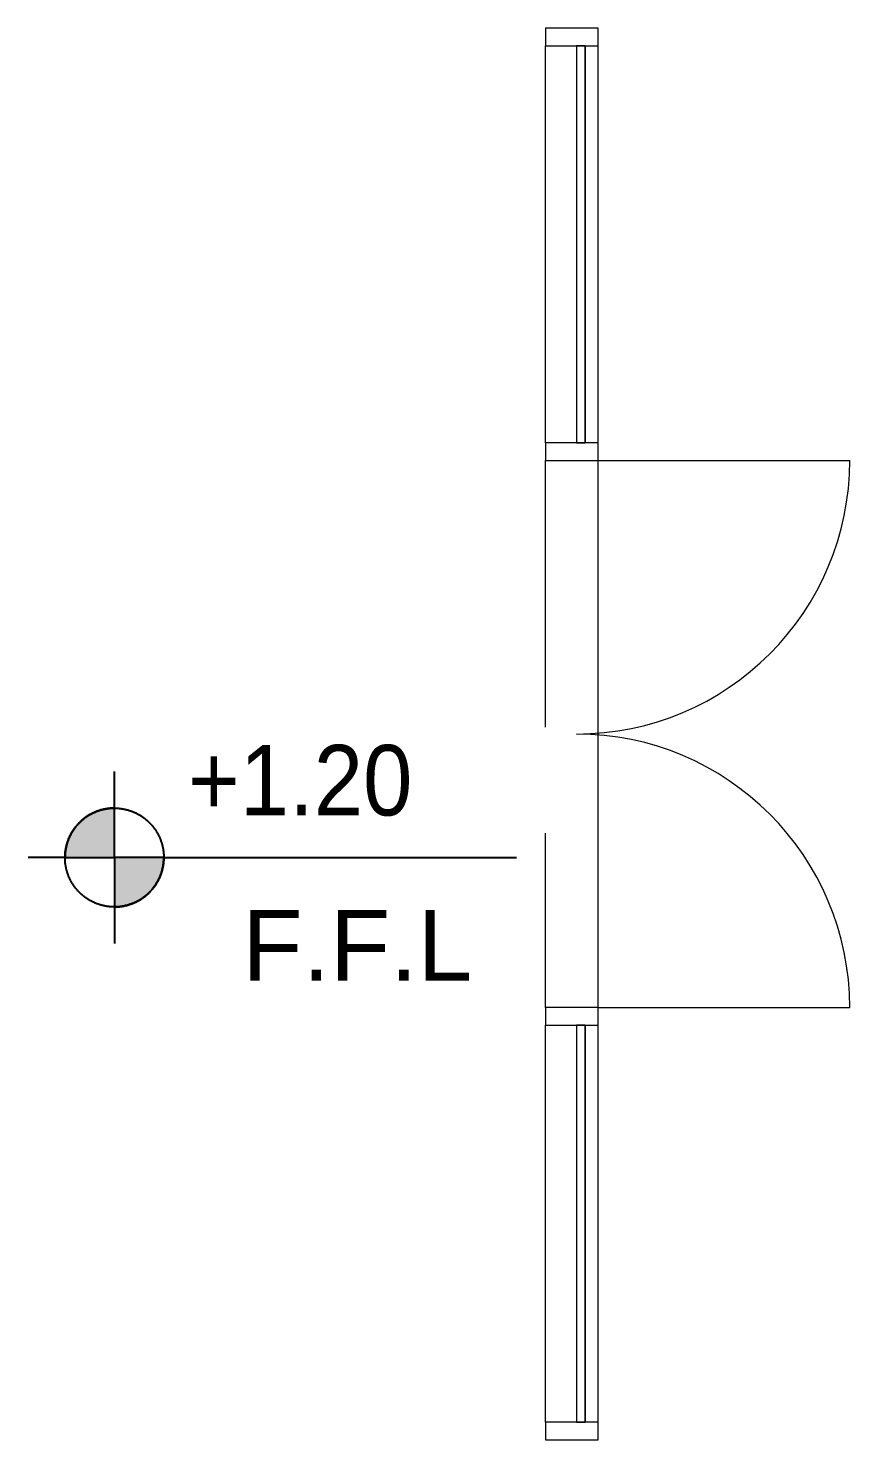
# Model space of a CAD drawing. Header units: millimetres. Extents: x -967280 to 3852, y 2833 to 1955156.
# Drawn here: x -918699 to -916370, y 638616 to 642616 of the extents above; entities that cross this region are included whole.
import ezdxf

# ---------------------------------------------------------------- set-up
doc = ezdxf.new("R2010")
doc.units = ezdxf.units.MM
doc.header["$LTSCALE"] = 1000
doc.linetypes.add('HRZN_Line-Ptrn-Sold', pattern=[9144001.0, 9144000.0, -1])
for name, color, linetype, lineweight in [('A-DOOR', 5, 'Continuous', 13), ('A-ELEV', 1, 'HRZN_Line-Ptrn-Sold', 13), ('A-SYMB-LEVEL', 7, 'Continuous', 13), ('A-WIN', 4, 'Continuous', 13)]:
    doc.layers.add(name, color=color, linetype=linetype, lineweight=lineweight)
doc.layers.add('ARCH', color=8, linetype='Continuous')
doc.styles.add('Arial', font='arial.ttf', dxfattribs={"height": 317.5})
doc.styles.add('Arial_1', font='arial.ttf', dxfattribs={"width": 0.9, "height": 200})

# ---------------------------------------------------------------- blocks, each defined once
blk = doc.blocks.new('Glazed Panel - Glazed Panel-3847388-GROUND FLOOR FFL_1_')
at = {"layer": 'A-WIN', "lineweight": 18}
for p, q in [((-562.5, 38.1), (562.5, 38.1)), ((562.5, 38.1), (-562.5, 38.1)), ((-562.5, 38.1), (-562.5, 12.7)), ((-562.5, 12.7), (562.5, 12.7)), ((562.5, 12.7), (562.5, 38.1))]:
    blk.add_line(p, q, dxfattribs=at)
blk = doc.blocks.new('Door-Curtain-Wall-Double-Storefront - Door-Curtain-Wall-Double-Storefront-3847400-GROUND FLOOR FFL_1_')
at = {"layer": 'A-DOOR', "lineweight": 18}
for p, q in [((-775, 75), (-775, 787.7)), ((775, 75), (775, 787.7))]:
    blk.add_line(p, q, dxfattribs=at)
at = {"layer": 'A-DOOR'}
for centre, start, end in [((-775, 12.7), 360, 90), ((775, 12.7), 90, 180)]:
    blk.add_arc(centre, 775, start, end, dxfattribs=at)
blk = doc.blocks.new('Rectangular Mullion - DAE_Mlon-rect-Gnrc-V56-GROUND FLOOR FFL_1_')
at = {"layer": 'A-ELEV', "linetype": 'Continuous'}
for p, q in [((44061, 14125), (44061, 15250)), ((44211, 14125), (44211, 15250))]:
    blk.add_line(p, q, dxfattribs=at)
blk = doc.blocks.new('Rectangular Mullion - DAE_Mlon-rect-Gnrc-3847386-GROUND FLOOR FFL_1_')
at = {"layer": 'A-ELEV', "linetype": 'Continuous'}
for p, q in [((44061, 13300), (44061, 14075)), ((44211, 13300), (44211, 14075))]:
    blk.add_line(p, q, dxfattribs=at)
blk = doc.blocks.new('Rectangular Mullion - DAE_Mlon-rect-Gnrc-3847399-GROUND FLOOR FFL_1_')
at = {"layer": 'A-ELEV', "linetype": 'Continuous'}
for p, q in [((44061, 12525), (44061, 13300)), ((44211, 12525), (44211, 13300))]:
    blk.add_line(p, q, dxfattribs=at)
blk = doc.blocks.new('Rectangular Mullion - DAE_Mlon-rect-Gnrc-3846153-GROUND FLOOR FFL_1_')
at = {"layer": 'A-WIN', "lineweight": 18}
for p, q in [((-50, 75), (0, 75)), ((-50, -75), (-50, 75)), ((0, 75), (0, -75)), ((0, -75), (-50, -75))]:
    blk.add_line(p, q, dxfattribs=at)
blk = doc.blocks.new('Rectangular Mullion - DAE_Mlon-rect-Gnrc-3846149-GROUND FLOOR FFL_1_')
at = {"layer": 'A-WIN', "lineweight": 18}
for p, q in [((-25, 75), (25, 75)), ((-25, -75), (-25, 75)), ((25, 75), (25, -75)), ((25, -75), (-25, -75))]:
    blk.add_line(p, q, dxfattribs=at)
blk = doc.blocks.new('Rectangular Mullion - DAE_Mlon-rect-Gnrc-3846158-GROUND FLOOR FFL_1_')
at = {"layer": 'A-WIN', "lineweight": 18}
for p, q in [((0, 75), (-50, 75)), ((-50, 75), (-50, -75)), ((0, -75), (0, 75)), ((-50, -75), (0, -75))]:
    blk.add_line(p, q, dxfattribs=at)
blk = doc.blocks.new('Spot Elevations - TOS-3783376-LAYOUT')
at = {"layer": 'A-SYMB-LEVEL'}
h = blk.add_hatch(color=256, dxfattribs=at)
edge = h.paths.add_edge_path()
edge.add_line((0, 0), (-1.4, 0))
edge.add_arc((0, 0), 1.4, 90, 180, ccw=False)
edge.add_line((0, 1.4), (0, 0))
h = blk.add_hatch(color=256, dxfattribs=at)
edge = h.paths.add_edge_path()
edge.add_line((0, 0), (1.4, 0))
edge.add_arc((0, 0), 1.4, 270, 360, ccw=False)
edge.add_line((0, -1.4), (0, 0))
at = {"layer": 'A-SYMB-LEVEL', "linetype": 'HRZN_Line-Ptrn-Sold', "lineweight": 25}
for p, q in [((0, 1.4), (0, 2.442)), ((0, 0), (0, 1.4)), ((-1.4, 0), (-2.443, 0)), ((-1.4, 0), (0, 0)), ((0, 0), (0, -1.4)), ((1.4, 0), (0, 0)), ((1.4, 0), (11.4, 0)), ((0, -1.4), (0, -2.437))]:
    blk.add_line(p, q, dxfattribs=at)
blk.add_circle((0, 0), 1.4, dxfattribs=at)
for start, end in [(90, 180), (270, 360)]:
    blk.add_arc((0, 0), 1.4, start, end, dxfattribs=at)
blk = doc.blocks.new('A$C1e5dc022')
at = {"layer": 'A-DOOR', "color": 4, "rotation": 270}
blk.add_blockref('Door-Curtain-Wall-Double-Storefront - Door-Curtain-Wall-Double-Storefront-3847400-GROUND FLOOR FFL_1_', (49688, -22500), dxfattribs=at)
at = {"layer": 'A-ELEV', "color": 4, "linetype": 'Continuous', "rotation": 90}
blk.add_blockref('Rectangular Mullion - DAE_Mlon-rect-Gnrc-3846158-GROUND FLOOR FFL_1_', (49688, -20500), dxfattribs=at)
at = {"layer": 'A-ELEV', "color": 4, "linetype": 'Continuous'}
for name, p in [('Rectangular Mullion - DAE_Mlon-rect-Gnrc-V56-GROUND FLOOR FFL_1_', (5552, -35800)), ('Rectangular Mullion - DAE_Mlon-rect-Gnrc-3847386-GROUND FLOOR FFL_1_', (5552, -35800)), ('Rectangular Mullion - DAE_Mlon-rect-Gnrc-3847399-GROUND FLOOR FFL_1_', (5552, -35800)), ('Rectangular Mullion - DAE_Mlon-rect-Gnrc-V56-GROUND FLOOR FFL_1_', (5552, -38575))]:
    blk.add_blockref(name, p, dxfattribs=at)
at = {"layer": 'A-ELEV', "color": 4, "linetype": 'Continuous', "extrusion": (0, 0, -1), "rotation": 270}
for name, p in [('Rectangular Mullion - DAE_Mlon-rect-Gnrc-3846149-GROUND FLOOR FFL_1_', (-49688, -21700)), ('Rectangular Mullion - DAE_Mlon-rect-Gnrc-3846149-GROUND FLOOR FFL_1_', (-49688, -23300)), ('Rectangular Mullion - DAE_Mlon-rect-Gnrc-3846153-GROUND FLOOR FFL_1_', (-49688, -24500))]:
    blk.add_blockref(name, p, dxfattribs=at)
at = {"layer": 'A-SYMB-LEVEL', "color": 4, "linetype": 'HRZN_Line-Ptrn-Sold', "lineweight": 25, "xscale": 99.99999999999993, "yscale": 99.99999999999993, "zscale": 99.99999999999993}
blk.add_blockref('Spot Elevations - TOS-3783376-LAYOUT', (48391.3, -22850), dxfattribs=at)
at = {"layer": 'A-WIN', "color": 4, "rotation": 270}
for p in [(49688, -21112.5), (49688, -23887.5)]:
    blk.add_blockref('Glazed Panel - Glazed Panel-3847388-GROUND FLOOR FFL_1_', p, dxfattribs=at)
at = {"layer": 'A-SYMB-LEVEL', "color": 4, "insert": (48754, -22998.8), "char_height": 200, "width": 721.519, "attachment_point": 1, "style": 'Arial'}
blk.add_mtext('F.F.L', dxfattribs=at)
at = {"layer": 'A-SYMB-LEVEL', "color": 4, "insert": (48599.8, -22530.9), "char_height": 200, "width": 1023.482, "attachment_point": 1, "line_spacing_factor": 0.941778, "style": 'Arial_1', "bg_fill": 3, "box_fill_scale": 1.25, "bg_fill_color": 256, "bg_fill_true_color": 13158600, "bg_fill_transparency": 0}
blk.add_mtext('+1.20', dxfattribs=at)

msp = doc.modelspace()

# ---------------------------------------------------------------- block references
at = {"layer": 'ARCH', "lineweight": 106, "ltscale": 30}
msp.add_blockref('A$C1e5dc022', (-966846.1, 663116.2), dxfattribs=at)

doc.saveas('drawing.dxf')
